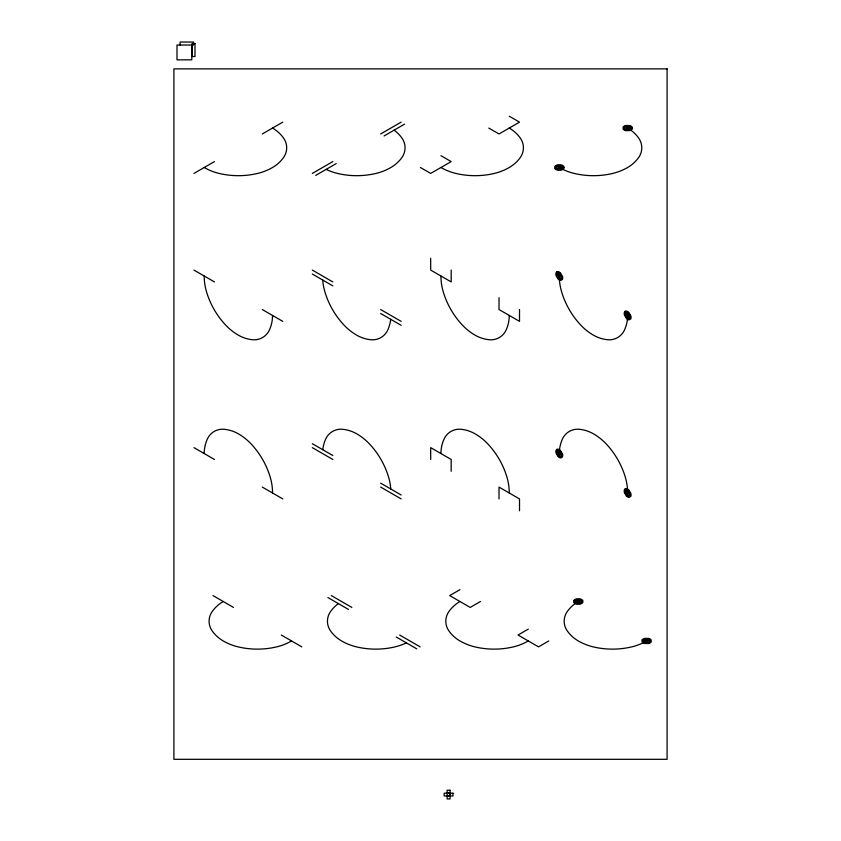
<?xml version="1.0" encoding="UTF-8"?>
<svg xmlns="http://www.w3.org/2000/svg" width="841" height="841" viewBox="0 0 841 841"><rect width="100%" height="100%" fill="white"/><g stroke="black" fill="none" stroke-linecap="round" stroke-linejoin="round"><path stroke-width="1.26" d="M193.956 173.425L214.466 161.588M262.297 133.971L282.797 122.134M312.326 173.425L332.826 161.588M380.658 133.971L401.157 122.134M315.743 175.401L336.242 163.564M384.074 135.948L404.574 124.111M459.953 589.667L449.704 595.586L470.203 607.423L480.453 601.504M528.295 629.121L518.035 635.039L538.545 646.876L548.795 640.958M447.128 793.031L450.03 793.031M447.128 796.175L450.03 796.175M509.268 116.216L519.517 122.134L499.018 133.971L488.768 128.053M440.936 155.669L451.186 161.588L430.687 173.425L420.437 167.506M312.326 270.087L332.826 281.924M380.658 309.541L401.157 321.378M312.326 274.04L332.826 285.866M380.658 313.493L401.157 325.33M193.956 270.087L214.466 281.924M262.297 309.541L282.797 321.378M312.326 443.691L332.826 455.528M380.658 483.144L401.157 494.981M312.326 447.633L332.826 459.47M380.658 487.086L401.157 498.923M193.956 447.633L214.466 459.47M262.297 487.086L282.797 498.923M331.343 595.586L351.843 607.423M399.675 635.039L420.174 646.876M327.927 597.562L348.426 609.399M396.258 637.015L416.758 648.853M212.983 595.586L233.483 607.423M281.315 635.039L301.814 646.876M519.517 309.541L519.517 321.378L499.018 309.541L499.018 297.703M519.517 510.76L519.517 498.923L499.018 487.086L499.018 498.923M451.186 270.087L451.186 281.924L430.687 270.087L430.687 258.25M451.186 471.307L451.186 459.47L430.687 447.633L430.687 459.47M450.082 793.21L450.082 795.996M191.801 45.046L191.801 59.837L176.999 59.837L176.999 45.046L193.514 45.004L193.514 42.05L180.1 42.05L180.1 45.004M646.655 640.958A55.222 55.222 0 0 1 631.885 646.845A83.417 83.417 0 0 1 593.084 646.845A55.222 55.222 0 0 1 578.314 640.958A35.259 35.259 0 0 1 567.297 630.981A16.715 16.715 0 0 1 567.297 611.481A35.259 35.259 0 0 1 578.314 601.504M528.295 640.958A55.222 55.222 0 0 1 513.525 646.845A83.417 83.417 0 0 1 474.723 646.845A55.222 55.222 0 0 1 459.953 640.958A35.259 35.259 0 0 1 448.936 630.981A16.715 16.715 0 0 1 448.936 611.481A35.259 35.259 0 0 1 459.953 601.504M406.361 642.85A55.222 55.222 0 0 1 395.165 646.845A83.417 83.417 0 0 1 356.353 646.845A55.222 55.222 0 0 1 341.593 640.958A35.259 35.259 0 0 1 330.576 630.981A16.715 16.715 0 0 1 330.576 611.481A35.259 35.259 0 0 1 338.387 603.596M291.564 640.958A55.222 55.222 0 0 1 276.805 646.845A83.417 83.417 0 0 1 237.992 646.845A55.222 55.222 0 0 1 223.233 640.958A35.259 35.259 0 0 1 212.216 630.981A16.715 16.715 0 0 1 212.216 611.481A35.259 35.259 0 0 1 223.233 601.504M627.638 493.005A55.222 55.222 0 0 0 625.347 477.278A83.417 83.417 0 0 0 605.941 443.67A55.222 55.222 0 0 0 593.462 433.819A35.259 35.259 0 0 0 579.312 429.267A16.715 16.715 0 0 0 562.429 439.023A35.259 35.259 0 0 0 559.297 453.551M440.936 453.551A35.259 35.259 0 0 1 444.069 439.023A16.715 16.715 0 0 1 460.952 429.267A35.259 35.259 0 0 1 475.102 433.819A55.222 55.222 0 0 1 487.58 443.67A83.417 83.417 0 0 1 506.986 477.278A55.222 55.222 0 0 1 509.268 493.005M322.776 449.725A35.259 35.259 0 0 1 325.709 439.023A16.715 16.715 0 0 1 342.592 429.267A35.259 35.259 0 0 1 356.742 433.819A55.222 55.222 0 0 1 369.22 443.67A83.417 83.417 0 0 1 388.626 477.278A55.222 55.222 0 0 1 390.76 488.978M204.205 453.551A35.259 35.259 0 0 1 207.349 439.023A16.715 16.715 0 0 1 224.221 429.267A35.259 35.259 0 0 1 238.381 433.819A55.222 55.222 0 0 1 250.86 443.67A83.417 83.417 0 0 1 270.255 477.278A55.222 55.222 0 0 1 272.547 493.005M627.638 315.459A35.259 35.259 0 0 1 624.495 329.998A16.715 16.715 0 0 1 607.623 339.743A35.259 35.259 0 0 1 593.462 335.191A55.222 55.222 0 0 1 580.984 325.341A83.417 83.417 0 0 1 561.588 291.732A55.222 55.222 0 0 1 559.297 276.006M509.268 315.459A35.259 35.259 0 0 1 506.135 329.998A16.715 16.715 0 0 1 489.252 339.743A35.259 35.259 0 0 1 475.102 335.191A55.222 55.222 0 0 1 462.624 325.341A83.417 83.417 0 0 1 443.228 291.732A55.222 55.222 0 0 1 440.936 276.006M390.697 319.286A35.259 35.259 0 0 1 387.775 329.998A16.715 16.715 0 0 1 370.892 339.743A35.259 35.259 0 0 1 356.742 335.191A55.222 55.222 0 0 1 344.263 325.341A83.417 83.417 0 0 1 324.857 291.732A55.222 55.222 0 0 1 322.723 280.042M272.547 315.459A35.259 35.259 0 0 1 269.414 329.998A16.715 16.715 0 0 1 252.531 339.743A35.259 35.259 0 0 1 238.381 335.191A55.222 55.222 0 0 1 225.903 325.341A83.417 83.417 0 0 1 206.497 291.732A55.222 55.222 0 0 1 204.205 276.006M627.638 128.053A35.259 35.259 0 0 1 638.655 138.04A16.715 16.715 0 0 1 638.655 157.53A35.259 35.259 0 0 1 627.638 167.506A55.222 55.222 0 0 1 612.868 173.393A83.417 83.417 0 0 1 574.067 173.393A55.222 55.222 0 0 1 559.297 167.506M509.268 128.053A35.259 35.259 0 0 1 520.295 138.04A16.715 16.715 0 0 1 520.295 157.53A35.259 35.259 0 0 1 509.268 167.506A55.222 55.222 0 0 1 494.508 173.393A83.417 83.417 0 0 1 455.706 173.393A55.222 55.222 0 0 1 440.936 167.506M394.114 130.145A35.259 35.259 0 0 1 401.924 138.04A16.715 16.715 0 0 1 401.924 157.53A35.259 35.259 0 0 1 390.907 167.506A55.222 55.222 0 0 1 376.148 173.393A83.417 83.417 0 0 1 337.336 173.393A55.222 55.222 0 0 1 326.14 169.398M272.547 128.053A35.259 35.259 0 0 1 283.564 138.04A16.715 16.715 0 0 1 283.564 157.53A35.259 35.259 0 0 1 272.547 167.506A55.222 55.222 0 0 1 257.777 173.393A83.417 83.417 0 0 1 218.975 173.393A55.222 55.222 0 0 1 204.205 167.506M558.056 274.639C558.35 281.157 563.165 274.24 558.056 274.639M558.676 275.322C558.823 278.581 561.231 275.123 558.676 275.322M558.056 452.185C558.35 458.702 563.165 451.785 558.056 452.185M558.676 452.868C558.823 456.127 561.231 452.668 558.676 452.868M626.398 314.092C626.682 320.61 631.507 313.693 626.398 314.092M627.018 314.776C627.165 318.035 629.573 314.576 627.018 314.776M626.398 491.638C626.682 498.156 631.507 491.239 626.398 491.638M627.018 492.321C627.165 495.58 629.573 492.122 627.018 492.321M560.264 167.506C558.14 169.504 558.14 165.519 560.264 167.506M561.231 167.506C556.984 171.49 556.973 163.522 561.231 167.506M562.198 167.506L562.051 168.053A2.25 2.25 0 0 1 561.346 168.694A3.311 3.311 0 0 1 560.463 169.041L558.13 169.041A3.311 3.311 0 0 1 557.247 168.694A2.113 2.113 0 0 1 556.584 168.095L556.584 166.928A2.113 2.113 0 0 1 557.247 166.329A3.311 3.311 0 0 1 558.13 165.971L560.463 165.971A3.311 3.311 0 0 1 561.346 166.329A2.113 2.113 0 0 1 562.009 166.928L562.198 167.506M563.165 167.506L562.965 168.242A2.996 2.996 0 0 1 562.03 169.083A4.415 4.415 0 0 1 560.852 169.556L557.741 169.556A4.415 4.415 0 0 1 556.563 169.083A2.817 2.817 0 0 1 555.68 168.284L555.68 166.728A2.817 2.817 0 0 1 556.563 165.929A4.415 4.415 0 0 1 557.741 165.456L560.852 165.456A4.415 4.415 0 0 1 562.03 165.929A2.817 2.817 0 0 1 562.913 166.728L563.165 167.506M564.132 167.506L563.88 168.421A3.742 3.742 0 0 1 562.713 169.483A5.519 5.519 0 0 1 561.241 170.071L557.362 170.071A5.519 5.519 0 0 1 555.88 169.483A3.522 3.522 0 0 1 554.776 168.484L554.776 166.539A3.522 3.522 0 0 1 555.88 165.54A5.519 5.519 0 0 1 557.362 164.952L561.241 164.952A5.519 5.519 0 0 1 562.713 165.54A3.522 3.522 0 0 1 563.817 166.539L564.132 167.506M628.605 128.053C626.471 130.05 626.471 126.066 628.605 128.053M629.562 128.053C625.315 132.037 625.305 124.069 629.562 128.053M630.529 128.053L630.382 128.599A2.25 2.25 0 0 1 629.688 129.241A3.311 3.311 0 0 1 628.795 129.588L626.471 129.588A3.311 3.311 0 0 1 625.588 129.241A2.113 2.113 0 0 1 624.926 128.641L624.926 127.475A2.113 2.113 0 0 1 625.588 126.875A3.311 3.311 0 0 1 626.471 126.518L628.795 126.518A3.311 3.311 0 0 1 629.688 126.875A2.113 2.113 0 0 1 630.351 127.475L630.529 128.053M631.496 128.053L631.307 128.789A2.996 2.996 0 0 1 630.372 129.63A4.415 4.415 0 0 1 629.184 130.103L626.082 130.103A4.415 4.415 0 0 1 624.905 129.63A2.817 2.817 0 0 1 624.022 128.831L624.022 127.275A2.817 2.817 0 0 1 624.905 126.476A4.415 4.415 0 0 1 626.082 126.003L629.184 126.003A4.415 4.415 0 0 1 630.372 126.476A2.817 2.817 0 0 1 631.244 127.275L631.496 128.053M632.464 128.053L632.222 128.967A3.742 3.742 0 0 1 631.055 130.029A5.519 5.519 0 0 1 629.573 130.618L625.693 130.618A5.519 5.519 0 0 1 624.222 130.029A3.522 3.522 0 0 1 623.118 129.03L623.118 127.075A3.522 3.522 0 0 1 624.222 126.087A5.519 5.519 0 0 1 625.693 125.498L629.573 125.498A5.519 5.519 0 0 1 631.055 126.087A3.522 3.522 0 0 1 632.148 127.075L632.464 128.053M573.793 600.527L573.73 602.419A3.742 3.742 0 0 0 574.897 603.481A5.519 5.519 0 0 0 576.379 604.069L580.258 604.069A5.519 5.519 0 0 0 581.73 603.481A3.522 3.522 0 0 0 582.834 602.482L582.834 600.527A3.522 3.522 0 0 0 581.73 599.528A5.519 5.519 0 0 0 580.258 598.939L576.379 598.939A5.519 5.519 0 0 0 574.897 599.528A3.522 3.522 0 0 0 573.793 600.527M574.697 600.726L574.645 602.23A2.996 2.996 0 0 0 575.58 603.081A4.415 4.415 0 0 0 576.768 603.554L579.87 603.554A4.415 4.415 0 0 0 581.047 603.081A2.817 2.817 0 0 0 581.93 602.282L581.93 600.726A2.817 2.817 0 0 0 581.047 599.927A4.415 4.415 0 0 0 579.87 599.454L576.768 599.454A4.415 4.415 0 0 0 575.58 599.927A2.817 2.817 0 0 0 574.697 600.726M575.601 600.916L575.559 602.051A2.25 2.25 0 0 0 576.264 602.692A3.311 3.311 0 0 0 577.157 603.039L579.481 603.039A3.311 3.311 0 0 0 580.364 602.692A2.113 2.113 0 0 0 581.026 602.093L581.026 600.916A2.113 2.113 0 0 0 580.364 600.316A3.311 3.311 0 0 0 579.481 599.969L577.157 599.969A3.311 3.311 0 0 0 576.264 600.316A2.113 2.113 0 0 0 575.601 600.916M576.505 601.115C578.713 605.741 582.298 598.109 576.505 601.115M577.41 601.304C578.513 603.628 580.311 599.812 577.41 601.304M642.135 639.98L642.061 641.872A3.742 3.742 0 0 0 643.239 642.934A5.519 5.519 0 0 0 644.711 643.523L648.59 643.523A5.519 5.519 0 0 0 650.072 642.934A3.522 3.522 0 0 0 651.176 641.935L651.176 639.98A3.522 3.522 0 0 0 650.072 638.981A5.519 5.519 0 0 0 648.59 638.393L644.711 638.393A5.519 5.519 0 0 0 643.239 638.981A3.522 3.522 0 0 0 642.135 639.98M643.039 640.18L642.987 641.694A2.996 2.996 0 0 0 643.922 642.535A4.415 4.415 0 0 0 645.1 643.008L648.201 643.008A4.415 4.415 0 0 0 649.389 642.535A2.817 2.817 0 0 0 650.272 641.736L650.272 640.18A2.817 2.817 0 0 0 649.389 639.381A4.415 4.415 0 0 0 648.201 638.908L645.1 638.908A4.415 4.415 0 0 0 643.922 639.381A2.817 2.817 0 0 0 643.039 640.18M643.943 640.369L643.901 641.504A2.25 2.25 0 0 0 644.605 642.146A3.311 3.311 0 0 0 645.489 642.492L647.822 642.492A3.311 3.311 0 0 0 648.705 642.146A2.113 2.113 0 0 0 649.368 641.546L649.368 640.369A2.113 2.113 0 0 0 648.705 639.77A3.311 3.311 0 0 0 647.822 639.423L645.489 639.423A3.311 3.311 0 0 0 644.605 639.77A2.113 2.113 0 0 0 643.943 640.369M644.847 640.569C647.055 645.194 650.629 637.562 644.847 640.569M645.751 640.768C646.855 643.081 648.642 639.265 645.751 640.768M556.879 271.822L556.195 272.579A3.522 3.522 0 0 0 555.88 274.04A5.519 5.519 0 0 0 556.111 275.606L558.046 278.97A5.519 5.519 0 0 0 559.297 279.958A3.522 3.522 0 0 0 560.716 280.41L562.377 279.527A3.742 3.742 0 0 0 562.713 277.982A5.519 5.519 0 0 0 562.482 276.405L560.548 273.052A5.519 5.519 0 0 0 559.297 272.064A3.522 3.522 0 0 0 557.877 271.611L556.879 271.822M557.362 272.663L556.816 273.262A2.817 2.817 0 0 0 556.563 274.429A4.415 4.415 0 0 0 556.742 275.69L558.298 278.382A4.415 4.415 0 0 0 559.297 279.159A2.817 2.817 0 0 0 560.432 279.527L561.767 278.823A2.996 2.996 0 0 0 562.03 277.583A4.415 4.415 0 0 0 561.851 276.332L560.295 273.64A4.415 4.415 0 0 0 559.297 272.852A2.817 2.817 0 0 0 558.161 272.484L557.362 272.663M557.846 273.493L557.436 273.956A2.113 2.113 0 0 0 557.247 274.828A3.311 3.311 0 0 0 557.383 275.764L558.55 277.782A3.311 3.311 0 0 0 559.297 278.371A2.113 2.113 0 0 0 560.148 278.644L561.147 278.119A2.25 2.25 0 0 0 561.346 277.194A3.311 3.311 0 0 0 561.21 276.247L560.043 274.229A3.311 3.311 0 0 0 559.297 273.64A2.113 2.113 0 0 0 558.445 273.367L557.846 273.493M625.22 311.275L624.527 312.032A3.522 3.522 0 0 0 624.222 313.493A5.519 5.519 0 0 0 624.442 315.06L626.387 318.424A5.519 5.519 0 0 0 627.638 319.412A3.522 3.522 0 0 0 629.047 319.864L630.718 318.981A3.742 3.742 0 0 0 631.055 317.435A5.519 5.519 0 0 0 630.824 315.859L628.879 312.505A5.519 5.519 0 0 0 627.638 311.517A3.522 3.522 0 0 0 626.219 311.065L625.22 311.275M625.704 312.116L625.147 312.726A2.817 2.817 0 0 0 624.905 313.882A4.415 4.415 0 0 0 625.084 315.144L626.64 317.835A4.415 4.415 0 0 0 627.638 318.623A2.817 2.817 0 0 0 628.763 318.981L630.098 318.276A2.996 2.996 0 0 0 630.372 317.036A4.415 4.415 0 0 0 630.182 315.785L628.637 313.094A4.415 4.415 0 0 0 627.638 312.305A2.817 2.817 0 0 0 626.503 311.937L625.704 312.116M626.188 312.947L625.767 313.409A2.113 2.113 0 0 0 625.588 314.282A3.311 3.311 0 0 0 625.725 315.217L626.881 317.236A3.311 3.311 0 0 0 627.638 317.824A2.113 2.113 0 0 0 628.479 318.098L629.488 317.572A2.25 2.25 0 0 0 629.688 316.647A3.311 3.311 0 0 0 629.552 315.701L628.385 313.682A3.311 3.311 0 0 0 627.638 313.094A2.113 2.113 0 0 0 626.787 312.82L626.188 312.947M556.879 449.367L556.195 450.124A3.522 3.522 0 0 0 555.88 451.575A5.519 5.519 0 0 0 556.111 453.152L558.046 456.516A5.519 5.519 0 0 0 559.297 457.493A3.522 3.522 0 0 0 560.716 457.956L562.377 457.062A3.742 3.742 0 0 0 562.713 455.528A5.519 5.519 0 0 0 562.482 453.951L560.548 450.587A5.519 5.519 0 0 0 559.297 449.609A3.522 3.522 0 0 0 557.877 449.147L556.879 449.367M557.362 450.208L556.816 450.808A2.817 2.817 0 0 0 556.563 451.974A4.415 4.415 0 0 0 556.742 453.236L558.298 455.917A4.415 4.415 0 0 0 559.297 456.705A2.817 2.817 0 0 0 560.432 457.073L561.767 456.369A2.996 2.996 0 0 0 562.03 455.128A4.415 4.415 0 0 0 561.851 453.867L560.295 451.186A4.415 4.415 0 0 0 559.297 450.398A2.817 2.817 0 0 0 558.161 450.03L557.362 450.208M557.846 451.039L557.436 451.491A2.113 2.113 0 0 0 557.247 452.363A3.311 3.311 0 0 0 557.383 453.31L558.55 455.328A3.311 3.311 0 0 0 559.297 455.917A2.113 2.113 0 0 0 560.148 456.19L561.147 455.664A2.25 2.25 0 0 0 561.346 454.739A3.311 3.311 0 0 0 561.21 453.793L560.043 451.775A3.311 3.311 0 0 0 559.297 451.186A2.113 2.113 0 0 0 558.445 450.913L557.846 451.039M625.22 488.821L624.527 489.578A3.522 3.522 0 0 0 624.222 491.028A5.519 5.519 0 0 0 624.442 492.605L626.387 495.969A5.519 5.519 0 0 0 627.638 496.947A3.522 3.522 0 0 0 629.047 497.409L630.718 496.526A3.742 3.742 0 0 0 631.055 494.981A5.519 5.519 0 0 0 630.824 493.404L628.879 490.04A5.519 5.519 0 0 0 627.638 489.063A3.522 3.522 0 0 0 626.219 488.6L625.22 488.821M625.704 489.662L625.147 490.261A2.817 2.817 0 0 0 624.905 491.428A4.415 4.415 0 0 0 625.084 492.689L626.64 495.37A4.415 4.415 0 0 0 627.638 496.158A2.817 2.817 0 0 0 628.763 496.526L630.098 495.822A2.996 2.996 0 0 0 630.372 494.582A4.415 4.415 0 0 0 630.182 493.32L628.637 490.639A4.415 4.415 0 0 0 627.638 489.851A2.817 2.817 0 0 0 626.503 489.483L625.704 489.662M626.188 490.492L625.767 490.955A2.113 2.113 0 0 0 625.588 491.817A3.311 3.311 0 0 0 625.725 492.763L626.881 494.781A3.311 3.311 0 0 0 627.638 495.37A2.113 2.113 0 0 0 628.479 495.643L629.488 495.118A2.25 2.25 0 0 0 629.688 494.193A3.311 3.311 0 0 0 629.552 493.246L628.385 491.228A3.311 3.311 0 0 0 627.638 490.639A2.113 2.113 0 0 0 626.787 490.366L626.188 490.492M194.986 43.532L192.032 43.532L192.032 56.484L194.986 56.484L194.986 43.532M667.092 68.878L173.908 68.878L173.908 759.318L667.092 759.318L667.092 68.878M450.03 790.256L447.128 790.256L447.128 798.95L450.03 798.95L450.03 790.256M452.994 793.21L444.164 793.21L444.164 795.996L452.994 795.996L452.994 793.21"/></g></svg>
